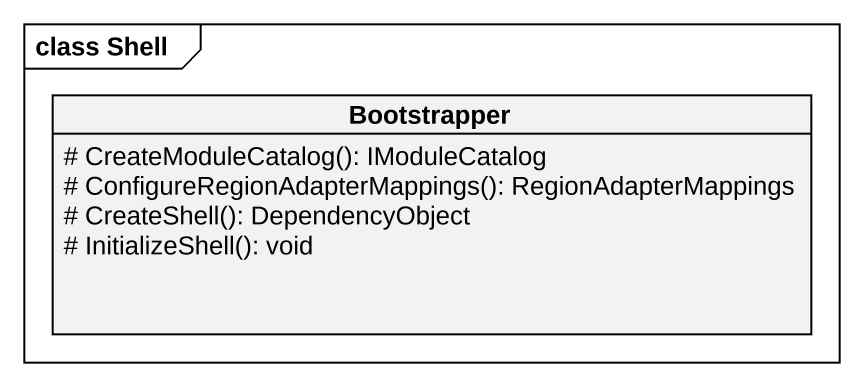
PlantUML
@startuml
mainframe class Shell
hide circle
hide empty members
skinparam classAttributeIconSize 0
class Bootstrapper {
  # CreateModuleCatalog(): IModuleCatalog
  # ConfigureRegionAdapterMappings(): RegionAdapterMappings
  # CreateShell(): DependencyObject
  # InitializeShell(): void
}
@enduml
